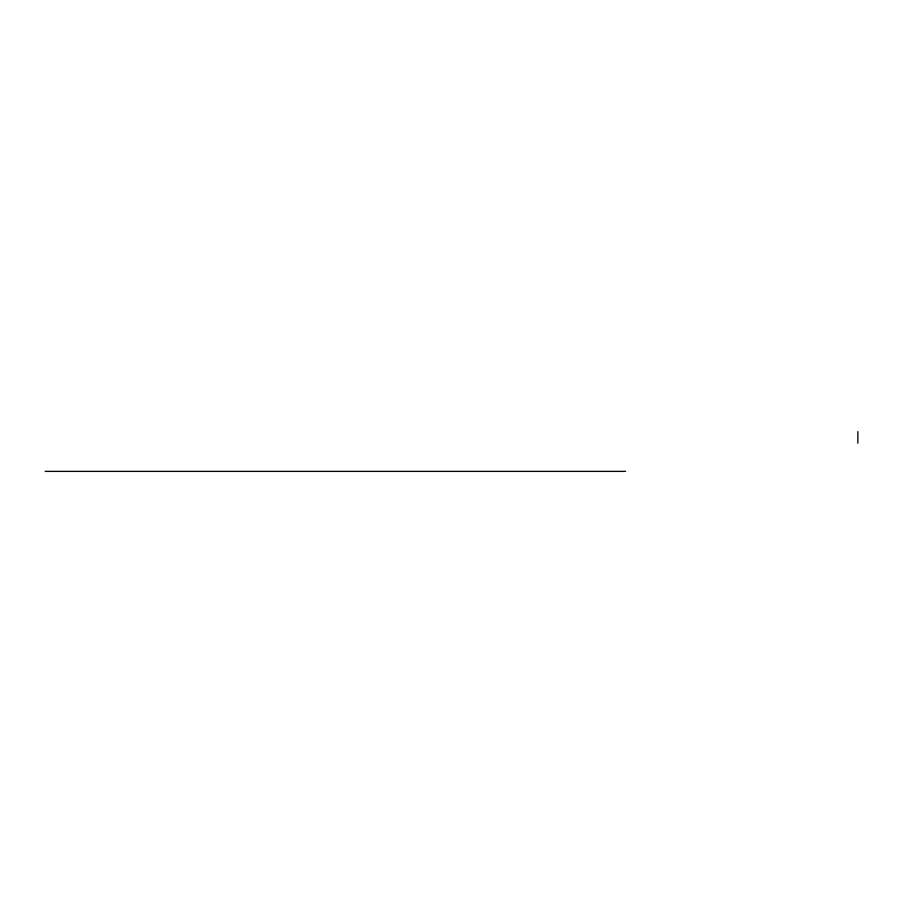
<?xml version="1.0" encoding="UTF-8"?>
<svg xmlns="http://www.w3.org/2000/svg" width="903" height="903" viewBox="0 0 903 903"><rect width="100%" height="100%" fill="white"/><g stroke="black" fill="none" stroke-linecap="round" stroke-linejoin="round"><path stroke-width="1.35" d="M45.15 471.377L625.565 471.377M857.85 431.623L857.85 443.17"/></g></svg>
